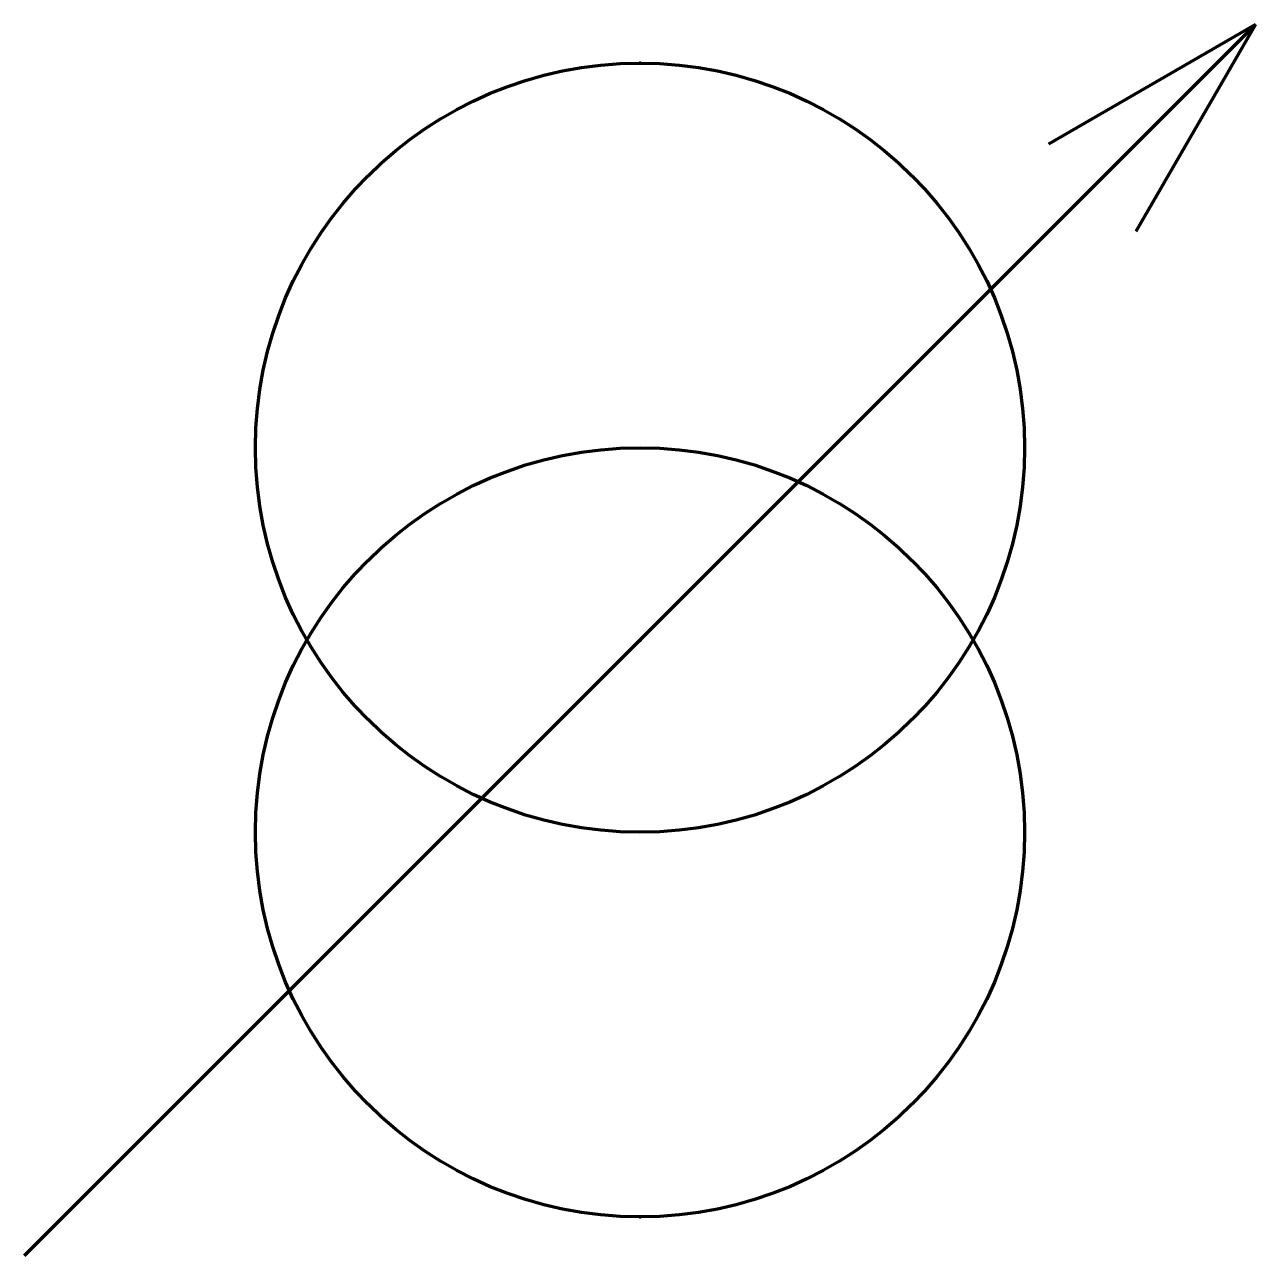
# Model space of a CAD drawing. Header units: millimetres. Extents: x -8 to 8, y -8 to 8.
import ezdxf

# ---------------------------------------------------------------- set-up
doc = ezdxf.new("R2010")
doc.units = ezdxf.units.MM
doc.layers.get('0').update_dxf_attribs({"linetype": 'CONTINUOUS', "lineweight": 0})

msp = doc.modelspace()

# ---------------------------------------------------------------- linework, layer by layer
at = {"color": 7, "linetype": 'CONTINUOUS', "lineweight": 70}
for p, q in [((-8, -8), (8, 8)), ((8, 8), (5.31, 6.447)), ((8, 8), (6.447, 5.31))]:
    msp.add_line(p, q, dxfattribs=at)
for centre in [(0, 2.5), (0, -2.5)]:
    msp.add_circle(centre, 5, dxfattribs=at)
for p in [(0, 7.5), (0, 0), (0, -7.5)]:
    msp.add_point(p, dxfattribs=at)

doc.saveas('drawing.dxf')
